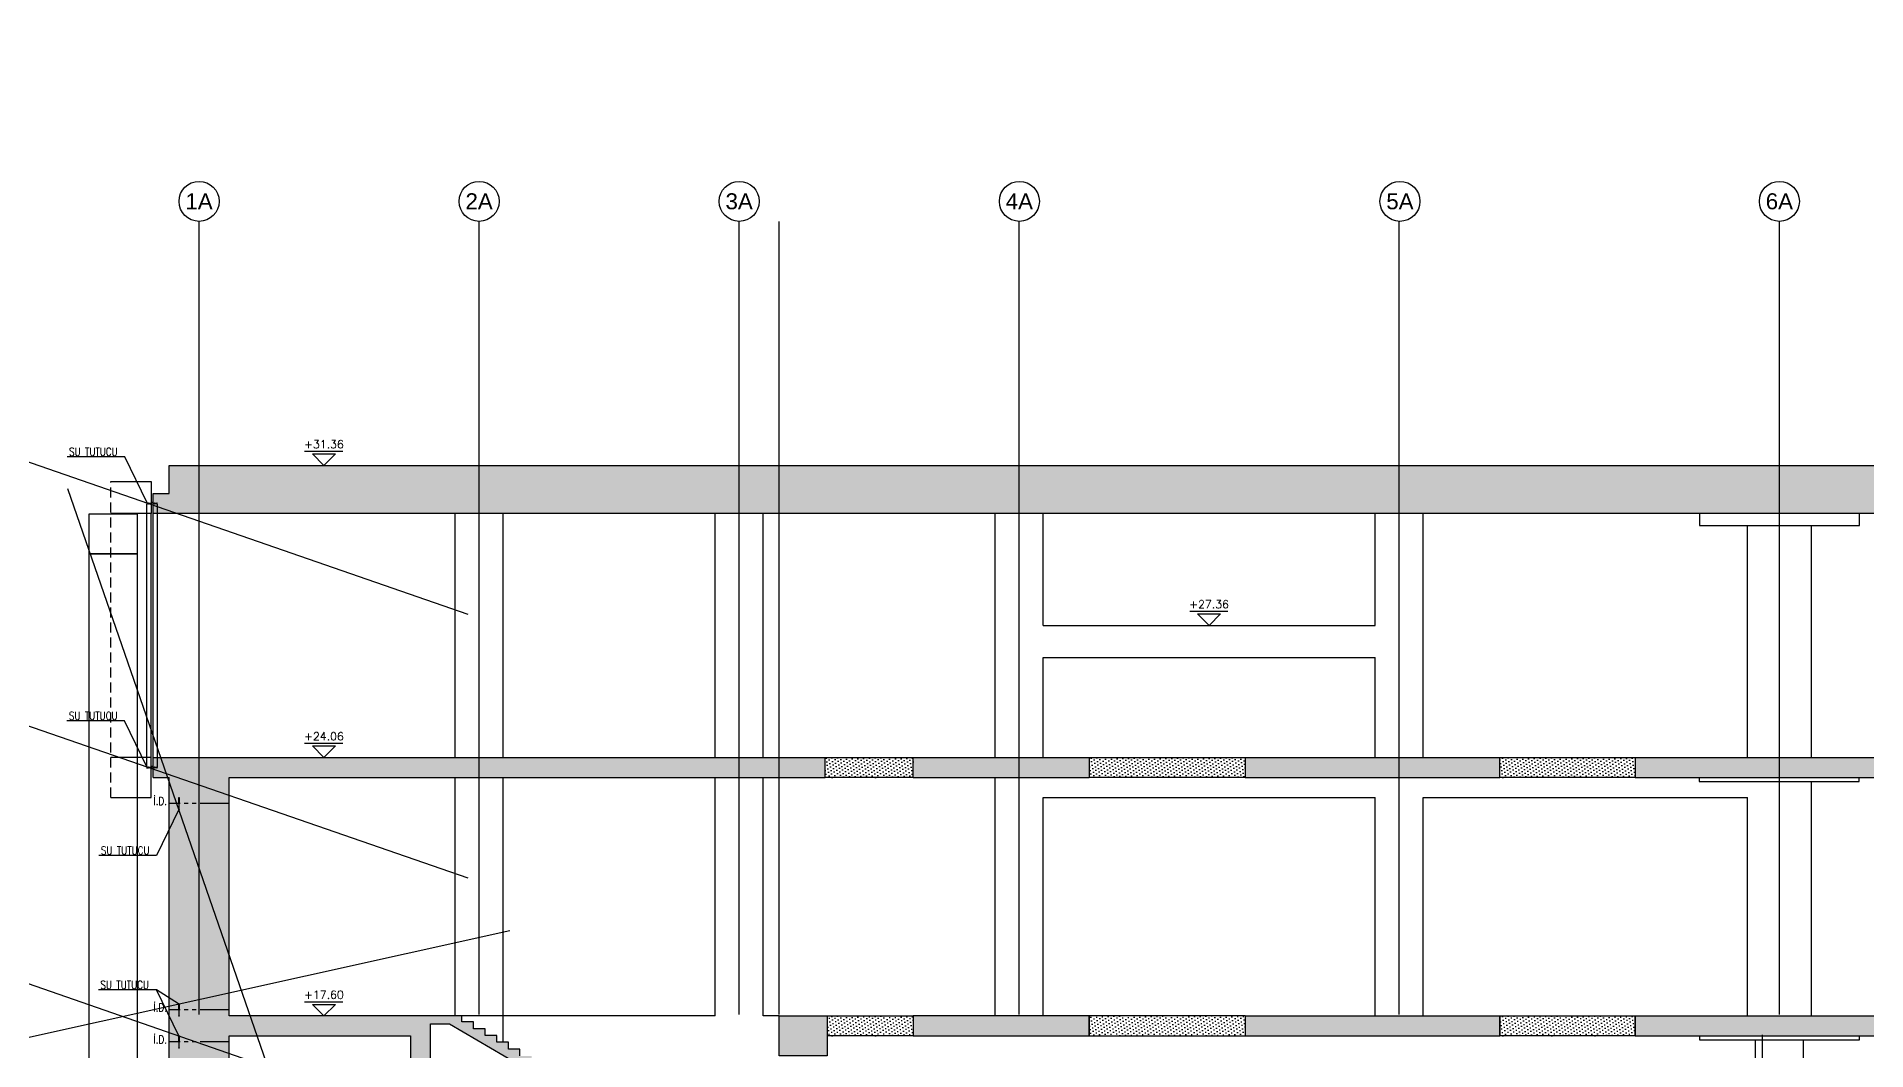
# Model space of a CAD drawing. Header units: millimetres. Extents: x 400408 to 401121, y 4543945 to 4544109.
# Drawn here: x 401039.15 to 401084.88, y 4543982.79 to 4544008.13 of the extents above; entities that cross this region are included whole.
import ezdxf
from ezdxf.enums import TextEntityAlignment as Align

# ---------------------------------------------------------------- set-up
doc = ezdxf.new("R2010")
doc.units = ezdxf.units.MM
for name, pattern in [('ACAD_ISO05W100', [33, 24, -3, 0, -3, 0, -3]), ('AKS', [3, 2.5, -0.25, 0, -0.25]), ('CONTINU', [0]), ('HIDDEN', [0.375, 0.25, -0.125]), ('UUC-ST-KAL-I05-101-U-000$0$ACAD_ISO05W100', [33, 24, -3, 0, -3, 0, -3])]:
    doc.linetypes.add(name, pattern=pattern)
for name, color, linetype in [('aks prota', 2, 'AKS'), ('caks prota', 4, 'Continuous'), ('görünüş prota', 4, 'Continuous'), ('inşaat derzi prota', 11, 'Continuous'), ('kesit prota', 1, 'Continuous'), ('kesit tarama prota', 252, 'Continuous'), ('kolon tarama prota', 252, 'Continuous'), ('kot prota', 4, 'Continuous'), ('merdiven prota', 2, 'Continuous'), ('not yazısı prota', 6, 'Continuous'), ('not çizgisi prota', 4, 'Continuous'), ('PRT-CST-rc_level', 6, 'Continuous'), ('PRT-CST-rc_levermark', 4, 'Continuous'), ('st_s_su tutucu', 2, 'Continuous'), ('st_s_ölçü', 4, 'Continuous'), ('taks prota', 7, 'Continuous'), ('TARAMA', 8, 'Continuous'), ('temel prota', 6, 'Continuous'), ('UUC-ST-KAL-I05-101-U-000$0$st_s_su tutucu', 2, 'Continuous'), ('ölçü prota', 4, 'Continuous')]:
    doc.layers.add(name, color=color, linetype=linetype)
doc.layers.add('PRT-KD-kazik', color=172, linetype='Continuous', lineweight=25)
doc.styles.add('OLCU', font='romanstw.shx')
doc.styles.get("Standard").update_dxf_attribs({"font": 'Arial.ttf'})
doc.styles.add('TAKS', font='Arial Unicode.ttf')
doc.styles.add('TSIMPLEX', font='romanstw.shx')
doc.dimstyles.new('1-100', dxfattribs={"dimscale": 0.5, "dimtxt": 2, "dimasz": 7.5, "dimexe": 3, "dimexo": 5, "dimgap": 5, "dimtad": 3, "dimdec": 1, "dimlfac": 2, "dimzin": 9, "dimdsep": 46, "dimtxsty": 'Standard', "dimblk": 'OBLIQUE', "dimcen": 0.09, "dimclrd": 3, "dimclre": 3, "dimclrt": 1, "dimadec": 3, "dimazin": 0, "dimtfac": 1, "dimtdec": 1, "dimtofl": 0, "dimtmove": 0, "dimatfit": 3, "dimfxl": 4, "dimtolj": 1, "dimtzin": 0, "dimarcsym": 0})
doc.dimstyles.new('1-50', dxfattribs={"dimtxt": 10, "dimasz": 4, "dimexe": 4, "dimexo": 8, "dimgap": 4, "dimtad": 1, "dimdec": 1, "dimrnd": 0.05, "dimzin": 9, "dimdsep": 46, "dimtxsty": 'OLCU', "dimblk1": 'OBLIQUE', "dimblk2": 'OBLIQUE', "dimsah": 1, "dimcen": 2, "dimdle": 4, "dimclrd": 4, "dimclre": 4, "dimclrt": 3, "dimadec": 1, "dimazin": 0, "dimtfac": 1, "dimtdec": 1, "dimtix": 1, "dimtmove": 2, "dimatfit": 3, "dimldrblk": 'OBLIQUE', "dimfxl": 1, "dimtvp": 1, "dimtolj": 1, "dimtzin": 1, "dimarcsym": 0})
pattern_1 = [(36, (400942.52341, 4543652.622844), (-0.014547592, 0.087543451), [0, -0.079375])]

# ---------------------------------------------------------------- blocks, each defined once
blk = doc.blocks.new('KOTK5')
at = {"layer": 'PRT-CST-rc_levermark'}
blk.add_line((217, 160), (-213, 160), dxfattribs=at)
blk.add_lwpolyline([(130, 130), (-130, 130), (0, 0)], close=True, dxfattribs=at)
at = {"layer": 'PRT-CST-rc_level', "style": 'OLCU'}
blk.add_attdef('000.00', text='', height=90, dxfattribs=at).set_placement((0, 193), align=Align.CENTER)
blk = doc.blocks.new('_Oblique')
at = {"layer": 'st_s_ölçü', "lineweight": -2}
blk.add_line((-0.5, -0.5), (0.5, 0.5), dxfattribs=at)
blk = doc.blocks.new('D')
at = {"layer": 'st_s_su tutucu', "linetype": 'CONTINU', "ltscale": 0.2}
for p, q in [((-39987.8, 52508.2), (-39992.6, 52508.2)), ((-39992.6, 52508.2), (-39992.6, 52507.4)), ((-39992.6, 52507.4), (-39990.6, 52506.1)), ((-39990.6, 52506.1), (-39990.6, 52498.5)), ((-39989.8, 52506.1), (-39987.8, 52507.4)), ((-39989.8, 52498.5), (-39989.8, 52506.1)), ((-39987.8, 52507.4), (-39987.8, 52508.2)), ((-39992.6, 52449), (-39990.6, 52450.3)), ((-39992.6, 52448.2), (-39992.6, 52449)), ((-39987.8, 52448.2), (-39992.6, 52448.2)), ((-39990.6, 52478.7), (-39991.9, 52478.7)), ((-39991.9, 52478.7), (-39991.9, 52477.7)), ((-39991.9, 52477.7), (-39990.6, 52477.7)), ((-39990.6, 52498.5), (-39991.5, 52498.5)), ((-39991.5, 52498.5), (-39991.5, 52497.9)), ((-39991.5, 52497.9), (-39990.6, 52497.9)), ((-39990.6, 52488.5), (-39991.5, 52488.5)), ((-39991.5, 52488.5), (-39991.5, 52487.9)), ((-39991.5, 52487.9), (-39990.6, 52487.9)), ((-39991.5, 52467.9), (-39991.5, 52468.5)), ((-39991.5, 52468.5), (-39990.6, 52468.5)), ((-39990.6, 52467.9), (-39991.5, 52467.9)), ((-39991.5, 52457.9), (-39991.5, 52458.5)), ((-39991.5, 52458.5), (-39990.6, 52458.5)), ((-39990.6, 52457.9), (-39991.5, 52457.9)), ((-39990.6, 52497.9), (-39990.6, 52488.5)), ((-39990.6, 52487.9), (-39990.6, 52478.7)), ((-39990.6, 52468.5), (-39990.6, 52477.7)), ((-39990.6, 52458.5), (-39990.6, 52467.9)), ((-39990.6, 52450.3), (-39990.6, 52457.9)), ((-39988.9, 52498.5), (-39989.8, 52498.5)), ((-39989.8, 52488.5), (-39989.8, 52497.9)), ((-39989.8, 52497.9), (-39988.9, 52497.9)), ((-39988.9, 52488.5), (-39989.8, 52488.5)), ((-39989.8, 52478.7), (-39989.8, 52487.9)), ((-39989.8, 52487.9), (-39988.9, 52487.9)), ((-39988.5, 52478.7), (-39989.8, 52478.7)), ((-39989.8, 52477.7), (-39988.5, 52477.7)), ((-39989.8, 52477.7), (-39989.8, 52468.5)), ((-39989.8, 52468.5), (-39988.9, 52468.5)), ((-39988.9, 52467.9), (-39989.8, 52467.9)), ((-39989.8, 52467.9), (-39989.8, 52458.5)), ((-39989.8, 52458.5), (-39988.9, 52458.5)), ((-39988.9, 52457.9), (-39989.8, 52457.9)), ((-39989.8, 52457.9), (-39989.8, 52450.3)), ((-39989.8, 52450.3), (-39987.8, 52449)), ((-39988.9, 52497.9), (-39988.9, 52498.5)), ((-39988.9, 52487.9), (-39988.9, 52488.5)), ((-39988.9, 52468.5), (-39988.9, 52467.9)), ((-39988.9, 52458.5), (-39988.9, 52457.9)), ((-39988.5, 52477.7), (-39988.5, 52478.7)), ((-39987.8, 52449), (-39987.8, 52448.2))]:
    blk.add_line(p, q, dxfattribs=at)
blk = doc.blocks.new('*D80')
at = {"layer": 'Defpoints', "color": 0, "transparency": 16777216}
for p in [(401082.281, 4543968.865), (401082.603, 4543968.865), (401082.603, 4543967.365)]:
    blk.add_point(p, dxfattribs=at)
at = {"layer": 'temel prota', "color": 3, "lineweight": -2, "transparency": 16777216}
for p, q in [((401082.281, 4543968.865), (401082.281, 4543983.181)), ((401082.281, 4543968.865), (401080.781, 4543968.865)), ((401082.281, 4543967.365), (401080.781, 4543967.365)), ((401082.281, 4543967.365), (401082.281, 4543963.615))]:
    blk.add_line(p, q, dxfattribs=at)
at = {"layer": 'temel prota', "color": 3, "lineweight": -2, "transparency": 16777216, "xscale": 3.75, "yscale": 3.75, "zscale": 3.75}
for p, rotation in [((401082.281, 4543968.865), 270), ((401082.281, 4543967.365), 90)]:
    blk.add_blockref('_Oblique', p, dxfattribs=dict(at, rotation=rotation))
at = {"layer": 'temel prota', "color": 1, "transparency": 16777216, "insert": (401079.27, 4543979.773), "char_height": 1, "attachment_point": 5, "rotation": 90}
blk.add_mtext('\\A1;3.0', dxfattribs=at)

msp = doc.modelspace()

# ---------------------------------------------------------------- hatches: boundary and pattern name
at = {"layer": 'kesit tarama prota'}
h = msp.add_hatch(color=256, dxfattribs=at)
h.dxf.hatch_style = 1
h.paths.add_polyline_path([(401042.457, 4543997.415), (401042.457, 4543996.715), (401042.057, 4543996.715), (401042.057, 4543996.215), (401100.526, 4543996.215), (401100.526, 4543997.415)])
h = msp.add_hatch(color=256, dxfattribs=at)
h.dxf.hatch_style = 1
h.paths.add_polyline_path([(401044.457, 4543973.725), (401058.857, 4543973.725), (401058.857, 4543974.325), (401043.957, 4543974.325), (401043.957, 4543983.155), (401048.49, 4543983.155), (401048.49, 4543981.555), (401052.046, 4543981.555), (401064.38, 4543974.325), (401061.057, 4543974.325), (401061.057, 4543973.725), (401063.107, 4543973.725), (401063.107, 4543973.323), (401065.555, 4543973.323), (401065.555, 4543974.325), (401065.369, 4543974.325), (401063.488, 4543975.427), (401063.488, 4543976.335), (401064.344, 4543976.335), (401067.211, 4543974.654), (401067.211, 4543974.324), (401067.075, 4543974.324), (401067.075, 4543973.825), (401079.13, 4543966.865), (401083.203, 4543966.865), (401083.203, 4543968.265), (401085.057, 4543968.265), (401085.057, 4543968.865), (401079.568, 4543968.865), (401079.568, 4543968.665), (401079.268, 4543968.665), (401079.268, 4543969.055), (401078.978, 4543969.055), (401078.978, 4543969.225), (401078.688, 4543969.225), (401078.688, 4543969.395), (401078.398, 4543969.395), (401078.398, 4543969.565), (401078.108, 4543969.565), (401078.108, 4543969.735), (401077.818, 4543969.735), (401077.818, 4543969.905), (401077.528, 4543969.905), (401077.528, 4543970.075), (401077.238, 4543970.075), (401077.238, 4543970.245), (401076.948, 4543970.245), (401076.948, 4543970.415), (401076.658, 4543970.415), (401076.658, 4543970.585), (401076.368, 4543970.585), (401076.368, 4543970.755), (401076.078, 4543970.755), (401076.078, 4543970.925), (401075.788, 4543970.925), (401075.788, 4543971.095), (401075.498, 4543971.095), (401075.498, 4543971.265), (401075.208, 4543971.265), (401075.208, 4543971.435), (401074.008, 4543971.435), (401074.008, 4543971.605), (401073.718, 4543971.605), (401073.718, 4543971.775), (401073.428, 4543971.775), (401073.428, 4543971.945), (401073.138, 4543971.945), (401073.138, 4543972.115), (401072.848, 4543972.115), (401072.848, 4543972.285), (401072.558, 4543972.285), (401072.558, 4543972.455), (401072.268, 4543972.455), (401072.268, 4543972.625), (401071.978, 4543972.625), (401071.978, 4543972.795), (401071.688, 4543972.795), (401071.688, 4543972.965), (401071.398, 4543972.965), (401071.398, 4543973.135), (401071.108, 4543973.135), (401071.108, 4543973.305), (401070.818, 4543973.305), (401070.818, 4543973.475), (401070.528, 4543973.475), (401070.528, 4543973.645), (401070.238, 4543973.645), (401070.238, 4543973.815), (401069.948, 4543973.815), (401069.948, 4543973.985), (401068.748, 4543973.985), (401068.748, 4543974.155), (401068.458, 4543974.155), (401068.458, 4543974.325), (401068.168, 4543974.325), (401068.168, 4543974.495), (401067.878, 4543974.495), (401067.878, 4543974.665), (401067.588, 4543974.665), (401067.588, 4543974.835), (401067.298, 4543974.835), (401067.298, 4543975.005), (401067.008, 4543975.005), (401067.008, 4543975.175), (401066.718, 4543975.175), (401066.718, 4543975.345), (401066.428, 4543975.345), (401066.428, 4543975.515), (401066.138, 4543975.515), (401066.138, 4543975.685), (401065.848, 4543975.685), (401065.848, 4543975.855), (401065.558, 4543975.855), (401065.558, 4543976.025), (401065.268, 4543976.025), (401065.268, 4543976.195), (401064.978, 4543976.195), (401064.978, 4543976.365), (401064.688, 4543976.365), (401064.688, 4543976.535), (401063.488, 4543976.535), (401063.488, 4543976.705), (401063.198, 4543976.705), (401063.198, 4543976.875), (401062.908, 4543976.875), (401062.908, 4543977.045), (401062.618, 4543977.045), (401062.618, 4543977.215), (401062.328, 4543977.215), (401062.328, 4543977.385), (401062.038, 4543977.385), (401062.038, 4543977.555), (401061.748, 4543977.555), (401061.748, 4543977.725), (401061.458, 4543977.725), (401061.458, 4543977.895), (401061.168, 4543977.895), (401061.168, 4543978.065), (401060.878, 4543978.065), (401060.878, 4543978.235), (401060.588, 4543978.235), (401060.588, 4543978.405), (401060.298, 4543978.405), (401060.298, 4543978.575), (401060.008, 4543978.575), (401060.008, 4543978.745), (401059.718, 4543978.745), (401059.718, 4543978.915), (401058.518, 4543978.915), (401058.518, 4543979.085), (401058.228, 4543979.085), (401058.228, 4543979.255), (401057.938, 4543979.255), (401057.938, 4543979.425), (401057.648, 4543979.425), (401057.648, 4543979.595), (401057.358, 4543979.595), (401057.358, 4543979.765), (401057.068, 4543979.765), (401057.068, 4543979.935), (401056.778, 4543979.935), (401056.778, 4543980.105), (401056.488, 4543980.105), (401056.488, 4543980.275), (401056.198, 4543980.275), (401056.198, 4543980.445), (401055.908, 4543980.445), (401055.908, 4543980.615), (401055.618, 4543980.615), (401055.618, 4543980.785), (401055.328, 4543980.785), (401055.328, 4543980.955), (401055.038, 4543980.955), (401055.038, 4543981.125), (401054.748, 4543981.125), (401054.748, 4543981.295), (401053.548, 4543981.295), (401053.548, 4543981.465), (401053.258, 4543981.465), (401053.258, 4543981.635), (401052.968, 4543981.635), (401052.968, 4543981.805), (401052.678, 4543981.805), (401052.678, 4543981.975), (401052.388, 4543981.975), (401052.388, 4543982.145), (401052.098, 4543982.145), (401052.098, 4543982.315), (401051.808, 4543982.315), (401051.808, 4543982.485), (401051.518, 4543982.485), (401051.518, 4543982.655), (401051.228, 4543982.655), (401051.228, 4543982.825), (401050.938, 4543982.825), (401050.938, 4543982.995), (401050.648, 4543982.995), (401050.648, 4543983.165), (401050.358, 4543983.165), (401050.358, 4543983.335), (401050.068, 4543983.335), (401050.068, 4543983.505), (401049.778, 4543983.505), (401049.778, 4543983.655), (401043.957, 4543983.655), (401043.957, 4543989.615), (401058.857, 4543989.615), (401058.857, 4543990.115), (401042.057, 4543990.115), (401042.057, 4543989.615), (401042.457, 4543989.615), (401042.457, 4543958.815), (401058.357, 4543958.815), (401058.357, 4543960.815), (401044.457, 4543960.815), (401044.457, 4543962.445), (401076.799, 4543962.445), (401076.799, 4543960.815), (401077.299, 4543960.815), (401077.299, 4543962.752), (401075.403, 4543963.847), (401075.403, 4543964.605), (401076.259, 4543964.605), (401079.493, 4543962.709), (401079.493, 4543960.815), (401079.793, 4543960.815), (401079.793, 4543962.345), (401080.288, 4543962.345), (401080.288, 4543962.545), (401082.599, 4543962.545), (401082.599, 4543960.815), (401079.857, 4543960.815), (401079.857, 4543958.815), (401084.557, 4543958.815), (401084.557, 4543960.815), (401082.899, 4543960.815), (401082.899, 4543962.445), (401100.526, 4543962.445), (401100.526, 4543962.745), (401080.088, 4543962.745), (401080.088, 4543962.545), (401079.793, 4543962.545), (401079.793, 4543962.935), (401079.503, 4543962.935), (401079.503, 4543963.105), (401079.213, 4543963.105), (401079.213, 4543963.275), (401078.923, 4543963.275), (401078.923, 4543963.445), (401078.633, 4543963.445), (401078.633, 4543963.615), (401078.343, 4543963.615), (401078.343, 4543963.785), (401078.053, 4543963.785), (401078.053, 4543963.955), (401077.763, 4543963.955), (401077.763, 4543964.125), (401077.473, 4543964.125), (401077.473, 4543964.295), (401077.183, 4543964.295), (401077.183, 4543964.465), (401076.893, 4543964.465), (401076.893, 4543964.635), (401076.603, 4543964.635), (401076.603, 4543964.805), (401075.403, 4543964.805), (401075.403, 4543964.975), (401075.113, 4543964.975), (401075.113, 4543965.145), (401074.823, 4543965.145), (401074.823, 4543965.315), (401074.533, 4543965.315), (401074.533, 4543965.485), (401074.243, 4543965.485), (401074.243, 4543965.655), (401073.953, 4543965.655), (401073.953, 4543965.825), (401073.663, 4543965.825), (401073.663, 4543965.995), (401073.373, 4543965.995), (401073.373, 4543966.165), (401073.083, 4543966.165), (401073.083, 4543966.335), (401072.793, 4543966.335), (401072.793, 4543966.505), (401072.503, 4543966.505), (401072.503, 4543966.675), (401072.213, 4543966.675), (401072.213, 4543966.845), (401071.013, 4543966.845), (401071.013, 4543967.015), (401070.723, 4543967.015), (401070.723, 4543967.185), (401070.433, 4543967.185), (401070.433, 4543967.355), (401070.143, 4543967.355), (401070.143, 4543967.525), (401069.853, 4543967.525), (401069.853, 4543967.695), (401069.563, 4543967.695), (401069.563, 4543967.865), (401069.273, 4543967.865), (401069.273, 4543968.035), (401068.983, 4543968.035), (401068.983, 4543968.205), (401068.693, 4543968.205), (401068.693, 4543968.375), (401068.403, 4543968.375), (401068.403, 4543968.545), (401068.113, 4543968.545), (401068.113, 4543968.715), (401067.823, 4543968.715), (401067.823, 4543968.865), (401061.057, 4543968.865), (401061.057, 4543968.265), (401064.857, 4543968.265), (401064.857, 4543966.865), (401069.176, 4543966.865), (401076.312, 4543962.745), (401044.457, 4543962.745), (401044.457, 4543968.265), (401058.857, 4543968.265), (401058.857, 4543968.865), (401044.457, 4543968.865)])
h.paths.add_polyline_path([(401048.99, 4543982.055), (401048.99, 4543983.455), (401049.468, 4543983.455), (401051.856, 4543982.055)], flags=16)
h.paths.add_polyline_path([(401058.518, 4543978.341), (401058.518, 4543978.715), (401059.374, 4543978.715), (401063.188, 4543976.479), (401063.188, 4543975.603)], flags=16)
h.paths.add_polyline_path([(401065.457, 4543968.665), (401067.513, 4543968.665), (401069.31, 4543967.611), (401069.31, 4543967.365), (401065.457, 4543967.365)], flags=16)
h.paths.add_polyline_path([(401068.738, 4543973.442), (401068.738, 4543973.785), (401069.604, 4543973.785), (401073.708, 4543971.379), (401073.708, 4543970.573)], flags=16)
h.paths.add_polyline_path([(401071.013, 4543966.645), (401071.869, 4543966.645), (401075.103, 4543964.749), (401075.103, 4543964.02), (401071.013, 4543966.382)], flags=16)
h.paths.add_polyline_path([(401074.008, 4543971.235), (401074.864, 4543971.235), (401078.968, 4543968.829), (401078.968, 4543967.536), (401074.008, 4543970.399)], flags=16)
h.paths.add_polyline_path([(401079.268, 4543968.465), (401079.768, 4543968.465), (401079.768, 4543968.665), (401082.603, 4543968.665), (401082.603, 4543967.365), (401079.268, 4543967.365)], flags=16)
h = msp.add_hatch(dxfattribs=at)
h.set_pattern_fill('DOTS', color=2, scale=0.05, angle=36)
h.set_pattern_definition(pattern_1)
h.paths.add_polyline_path([(401061.057, 4543990.115), (401058.857, 4543990.115), (401058.857, 4543989.615), (401061.057, 4543989.615)])
h = msp.add_hatch(color=256, dxfattribs=at)
h.dxf.hatch_style = 1
h.paths.add_polyline_path([(401065.457, 4543990.115), (401061.057, 4543990.115), (401061.057, 4543989.615), (401065.457, 4543989.615)])
h = msp.add_hatch(dxfattribs=at)
h.set_pattern_fill('DOTS', color=2, scale=0.05, angle=36)
h.set_pattern_definition(pattern_1)
h.paths.add_polyline_path([(401069.357, 4543990.115), (401065.457, 4543990.115), (401065.457, 4543989.615), (401069.357, 4543989.615)])
h = msp.add_hatch(color=256, dxfattribs=at)
h.dxf.hatch_style = 1
h.paths.add_polyline_path([(401075.719, 4543990.115), (401069.357, 4543990.115), (401069.357, 4543989.615), (401075.719, 4543989.615)])
h = msp.add_hatch(dxfattribs=at)
h.set_pattern_fill('DOTS', color=2, scale=0.05, angle=36)
h.set_pattern_definition([(36, (400942.52341, 4543659.082844), (-0.014547592, 0.087543451), [0, -0.079375])])
h.paths.add_polyline_path([(401079.103, 4543990.115), (401075.719, 4543990.115), (401075.719, 4543989.615), (401079.103, 4543989.615)])
h = msp.add_hatch(color=256, dxfattribs=at)
h.dxf.hatch_style = 1
h.paths.add_polyline_path([(401085.219, 4543990.115), (401079.103, 4543990.115), (401079.103, 4543989.615), (401085.219, 4543989.615)])
h = msp.add_hatch(color=256, dxfattribs=at)
h.dxf.hatch_style = 1
h.paths.add_polyline_path([(401057.707, 4543983.655), (401058.907, 4543983.655), (401058.907, 4543982.655), (401057.707, 4543982.655)])
h.paths.add_polyline_path([(401065.457, 4543983.655), (401061.057, 4543983.655), (401061.057, 4543983.155), (401065.457, 4543983.155)])
h = msp.add_hatch(dxfattribs=at)
h.set_pattern_fill('DOTS', color=2, scale=0.05, angle=36)
h.set_pattern_definition([(36, (400942.52341, 4543646.162844), (-0.014547592, 0.087543451), [0, -0.079375])])
h.paths.add_polyline_path([(401061.057, 4543983.655), (401058.907, 4543983.655), (401058.907, 4543983.155), (401061.057, 4543983.155)])
h = msp.add_hatch(dxfattribs=at)
h.set_pattern_fill('DOTS', color=2, scale=0.05, angle=36)
h.set_pattern_definition(pattern_1)
h.paths.add_polyline_path([(401069.357, 4543983.655), (401065.457, 4543983.655), (401065.457, 4543983.155), (401069.357, 4543983.155)])
h = msp.add_hatch(color=256, dxfattribs=at)
h.dxf.hatch_style = 1
h.paths.add_polyline_path([(401075.719, 4543983.655), (401069.357, 4543983.655), (401069.357, 4543983.155), (401075.719, 4543983.155)])
h = msp.add_hatch(dxfattribs=at)
h.set_pattern_fill('DOTS', color=2, scale=0.05, angle=36)
h.set_pattern_definition(pattern_1)
h.paths.add_polyline_path([(401079.103, 4543983.655), (401075.719, 4543983.655), (401075.719, 4543983.155), (401079.103, 4543983.155)])
h = msp.add_hatch(color=256, dxfattribs=at)
h.dxf.hatch_style = 1
h.paths.add_polyline_path([(401085.219, 4543983.655), (401079.103, 4543983.655), (401079.103, 4543983.155), (401085.219, 4543983.155)])

# ---------------------------------------------------------------- linework, layer by layer
at = {"layer": 'aks prota', "ltscale": 10}
for p, q in [((401043.207, 4543953.593), (401043.207, 4544003.516)), ((401050.207, 4543953.593), (401050.207, 4544003.516)), ((401056.707, 4543953.593), (401056.707, 4544003.516)), ((401057.707, 4543953.593), (401057.707, 4544003.516)), ((401063.707, 4543953.593), (401063.707, 4544003.516)), ((401073.207, 4543953.593), (401073.207, 4544003.516)), ((401082.707, 4543953.593), (401082.707, 4544003.516))]:
    msp.add_line(p, q, dxfattribs=at)
at = {"layer": 'caks prota', "ltscale": 0.05}
for centre in [(401043.207, 4544004.016), (401050.207, 4544004.016), (401056.707, 4544004.016), (401063.71, 4544004.016), (401073.223, 4544004.016), (401082.707, 4544004.016)]:
    msp.add_circle(centre, 0.5, dxfattribs=at)
at = {"layer": 'görünüş prota'}
for p, q in [((401049.607, 4543990.115), (401049.607, 4543996.215)), ((401050.807, 4543990.115), (401050.807, 4543996.215)), ((401056.107, 4543990.115), (401056.107, 4543996.215)), ((401057.307, 4543990.115), (401057.307, 4543996.215)), ((401063.107, 4543990.115), (401063.107, 4543996.215)), ((401064.307, 4543993.416), (401064.307, 4543996.215)), ((401072.607, 4543993.416), (401072.607, 4543996.215)), ((401073.807, 4543990.115), (401073.807, 4543996.215)), ((401081.907, 4543990.115), (401081.907, 4543995.915)), ((401083.507, 4543990.115), (401083.507, 4543995.915)), ((401064.307, 4543990.115), (401064.307, 4543992.616)), ((401072.607, 4543990.115), (401072.607, 4543992.616)), ((401049.607, 4543983.655), (401049.607, 4543989.615)), ((401050.807, 4543982.995), (401050.807, 4543989.615)), ((401056.107, 4543983.655), (401056.107, 4543989.615)), ((401057.307, 4543983.655), (401057.307, 4543989.615)), ((401063.107, 4543983.655), (401063.107, 4543989.615)), ((401083.507, 4543983.655), (401083.507, 4543989.515)), ((401072.607, 4543983.655), (401072.607, 4543989.115)), ((401073.807, 4543983.655), (401073.807, 4543989.115)), ((401081.907, 4543983.655), (401081.907, 4543989.115)), ((401082.106, 4543974.325), (401082.106, 4543983.055)), ((401083.306, 4543974.325), (401083.306, 4543983.055))]:
    msp.add_line(p, q, dxfattribs=at)
for points in [[(401042.057, 4543990.115), (401042.057, 4543996.215)], [(401080.706, 4543996.215), (401080.706, 4543995.915), (401084.706, 4543995.915), (401084.706, 4543996.215)], [(401058.857, 4543990.115), (401061.057, 4543990.115)], [(401065.457, 4543990.115), (401069.357, 4543990.115)], [(401075.719, 4543990.115), (401079.103, 4543990.115)], [(401061.057, 4543989.615), (401058.857, 4543989.615)], [(401069.357, 4543989.615), (401065.457, 4543989.615)], [(401079.103, 4543989.615), (401075.719, 4543989.615)], [(401080.704, 4543989.615), (401080.704, 4543989.515), (401084.704, 4543989.515), (401084.704, 4543989.615)], [(401064.307, 4543983.655), (401064.307, 4543989.115), (401072.607, 4543989.115)], [(401073.807, 4543989.115), (401081.907, 4543989.115)], [(401056.107, 4543983.655), (401049.778, 4543983.655)], [(401057.707, 4543983.655), (401057.307, 4543983.655)], [(401058.907, 4543983.655), (401061.057, 4543983.655)], [(401069.357, 4543983.655), (401065.457, 4543983.655)], [(401075.719, 4543983.655), (401079.103, 4543983.655)], [(401061.057, 4543983.155), (401058.907, 4543983.155)], [(401065.457, 4543983.155), (401069.357, 4543983.155)], [(401079.103, 4543983.155), (401075.719, 4543983.155)], [(401080.706, 4543983.155), (401080.706, 4543983.055), (401084.706, 4543983.055), (401084.706, 4543983.155)]]:
    msp.add_lwpolyline(points, dxfattribs=at)
at = {"layer": 'inşaat derzi prota', "linetype": 'ACAD_ISO05W100', "ltscale": 0.03}
for points in [[(401043.957, 4543988.965), (401042.457, 4543988.965)], [(401043.957, 4543983.805), (401042.457, 4543983.805)], [(401043.957, 4543983.005), (401042.457, 4543983.005)]]:
    msp.add_lwpolyline(points, dxfattribs=at)
at = {"layer": 'kesit prota', "color": 1}
for p, q in [((401042.457, 4543997.415), (401100.526, 4543997.415)), ((401042.057, 4543989.615), (401042.057, 4543990.115)), ((401042.057, 4543990.115), (401058.857, 4543990.115)), ((401061.057, 4543989.615), (401061.057, 4543990.115)), ((401061.057, 4543990.115), (401065.457, 4543990.115)), ((401065.457, 4543990.115), (401065.457, 4543989.615)), ((401069.357, 4543990.115), (401075.719, 4543990.115)), ((401069.357, 4543990.115), (401069.357, 4543989.615)), ((401075.719, 4543989.615), (401075.719, 4543990.115)), ((401079.103, 4543990.115), (401079.103, 4543989.615)), ((401079.103, 4543990.115), (401085.219, 4543990.115)), ((401042.057, 4543989.615), (401042.457, 4543989.615)), ((401042.457, 4543958.815), (401042.457, 4543989.615)), ((401043.957, 4543989.615), (401058.857, 4543989.615)), ((401061.057, 4543989.615), (401065.457, 4543989.615)), ((401069.357, 4543989.615), (401075.719, 4543989.615)), ((401079.103, 4543989.615), (401085.219, 4543989.615)), ((401065.457, 4543983.655), (401065.457, 4543983.155)), ((401069.357, 4543983.655), (401075.719, 4543983.655)), ((401069.357, 4543983.655), (401069.357, 4543983.155)), ((401069.357, 4543983.655), (401069.357, 4543983.155)), ((401075.719, 4543983.155), (401075.719, 4543983.655)), ((401079.103, 4543983.655), (401085.219, 4543983.655)), ((401079.103, 4543983.655), (401079.103, 4543983.155)), ((401069.357, 4543983.155), (401075.719, 4543983.155)), ((401079.103, 4543983.155), (401085.219, 4543983.155))]:
    msp.add_line(p, q, dxfattribs=at)
at = {"layer": 'kesit prota'}
msp.add_line((401058.857, 4543989.615), (401058.857, 4543990.115), dxfattribs=at)
for points in [[(401100.526, 4543996.215), (401042.057, 4543996.215), (401042.057, 4543996.715), (401042.457, 4543996.715), (401042.457, 4543997.415)], [(401065.457, 4543983.655), (401061.057, 4543983.655), (401061.057, 4543983.155), (401065.457, 4543983.155), (401065.457, 4543983.655)]]:
    msp.add_lwpolyline(points, dxfattribs=at)
at = {"layer": 'kesit prota', "color": 1}
for points in [[(401051.228, 4543982.655), (401051.228, 4543982.825), (401050.938, 4543982.825), (401050.938, 4543982.995), (401050.648, 4543982.995), (401050.648, 4543983.165), (401050.358, 4543983.165), (401050.358, 4543983.335), (401050.068, 4543983.335), (401050.068, 4543983.505), (401049.778, 4543983.505), (401049.778, 4543983.655), (401043.957, 4543983.655), (401043.957, 4543989.615)], [(401043.957, 4543974.325), (401043.957, 4543983.155), (401048.49, 4543983.155), (401048.49, 4543981.555), (401052.046, 4543981.555), (401064.38, 4543974.325), (401061.057, 4543974.325), (401061.057, 4543973.725), (401063.107, 4543973.725), (401063.107, 4543973.323), (401065.555, 4543973.323)]]:
    msp.add_lwpolyline(points, dxfattribs=at)
at = {"layer": 'kesit prota'}
for points in [[(401057.707, 4543983.655), (401058.907, 4543983.655), (401058.907, 4543982.655), (401057.707, 4543982.655)], [(401051.856, 4543982.055), (401048.99, 4543982.055), (401048.99, 4543983.455), (401049.468, 4543983.455)]]:
    msp.add_lwpolyline(points, close=True, dxfattribs=at)
at = {"layer": 'kolon tarama prota'}
for points in [[(401041.005, 4543997.015), (401042.007, 4543997.015), (401042.007, 4543996.215), (401041.005, 4543996.215)], [(401042.007, 4543990.115), (401042.007, 4543996.215)], [(401041.005, 4543989.115), (401042.007, 4543989.115), (401042.007, 4543990.115), (401041.005, 4543990.115)]]:
    msp.add_lwpolyline(points, dxfattribs=at)
at = {"layer": 'kolon tarama prota', "linetype": 'HIDDEN'}
msp.add_lwpolyline([(401041.005, 4543989.115), (401041.005, 4543997.015)], dxfattribs=at)
at = {"layer": 'merdiven prota', "color": 5}
for p, q in [((401075.719, 4543983.655), (401075.719, 4543983.155)), ((401079.103, 4543983.155), (401079.103, 4543983.655))]:
    msp.add_line(p, q, dxfattribs=at)
at = {"layer": 'PRT-KD-kazik', "color": 3}
for points in [[(401040.457, 4543996.203), (401041.657, 4543996.203), (401041.657, 4543995.203), (401040.457, 4543995.203)], [(401040.457, 4543995.203), (401041.657, 4543995.203), (401041.657, 4543950.903), (401040.457, 4543950.903)]]:
    msp.add_lwpolyline(points, close=True, dxfattribs=at)
at = {"layer": 'TARAMA'}
msp.add_line((401061.057, 4543983.655), (401061.057, 4543983.155), dxfattribs=at)
at = {"layer": 'UUC-ST-KAL-I05-101-U-000$0$st_s_su tutucu', "linetype": 'UUC-ST-KAL-I05-101-U-000$0$ACAD_ISO05W100', "ltscale": 0.05}
for points in [[(401042.013, 4543996.485, -0.57735), (401042.014, 4543996.487), (401042.049, 4543996.487, -0.57735), (401042.051, 4543996.485), (401042.039, 4543996.464, 0.57735), (401042.041, 4543996.462), (401042.086, 4543996.462), (401042.086, 4543996.456), (401042.09, 4543996.456), (401042.09, 4543996.462), (401042.123, 4543996.462), (401042.123, 4543996.456), (401042.127, 4543996.456), (401042.127, 4543996.462), (401042.148, 4543996.462), (401042.157, 4543996.449), (401042.162, 4543996.449), (401042.162, 4543996.48), (401042.157, 4543996.48), (401042.148, 4543996.467), (401042.127, 4543996.467), (401042.127, 4543996.473), (401042.123, 4543996.473), (401042.123, 4543996.467), (401042.09, 4543996.467), (401042.09, 4543996.473), (401042.086, 4543996.473), (401042.086, 4543996.467), (401042.048, 4543996.467, -0.57735), (401042.047, 4543996.47), (401042.058, 4543996.489, 0.57735), (401042.057, 4543996.492), (401042.007, 4543996.492, 0.57735), (401042.005, 4543996.489), (401042.017, 4543996.469, -0.57735), (401042.015, 4543996.467), (401041.977, 4543996.467), (401041.977, 4543996.473), (401041.973, 4543996.473), (401041.973, 4543996.467), (401041.94, 4543996.467), (401041.94, 4543996.472), (401041.936, 4543996.472), (401041.936, 4543996.467), (401041.916, 4543996.467), (401041.907, 4543996.48), (401041.902, 4543996.479), (401041.902, 4543996.448), (401041.907, 4543996.448), (401041.916, 4543996.461), (401041.936, 4543996.461), (401041.936, 4543996.456), (401041.941, 4543996.456), (401041.941, 4543996.461), (401041.973, 4543996.461), (401041.973, 4543996.456), (401041.977, 4543996.456), (401041.977, 4543996.462), (401042.023, 4543996.462, 0.57735), (401042.025, 4543996.464)], [(401042.013, 4543989.885, -0.57735), (401042.014, 4543989.887), (401042.049, 4543989.887, -0.57735), (401042.051, 4543989.885), (401042.039, 4543989.864, 0.57735), (401042.04, 4543989.862), (401042.086, 4543989.862), (401042.086, 4543989.856), (401042.09, 4543989.856), (401042.09, 4543989.862), (401042.123, 4543989.862), (401042.123, 4543989.856), (401042.127, 4543989.856), (401042.127, 4543989.862), (401042.148, 4543989.862), (401042.157, 4543989.849), (401042.162, 4543989.849), (401042.162, 4543989.88), (401042.157, 4543989.88), (401042.148, 4543989.867), (401042.127, 4543989.867), (401042.127, 4543989.873), (401042.123, 4543989.873), (401042.123, 4543989.867), (401042.09, 4543989.867), (401042.09, 4543989.873), (401042.086, 4543989.873), (401042.086, 4543989.867), (401042.048, 4543989.867, -0.57735), (401042.047, 4543989.87), (401042.058, 4543989.889, 0.57735), (401042.057, 4543989.892), (401042.007, 4543989.892, 0.57735), (401042.005, 4543989.889), (401042.017, 4543989.869, -0.57735), (401042.015, 4543989.867), (401041.977, 4543989.867), (401041.977, 4543989.873), (401041.973, 4543989.873), (401041.973, 4543989.867), (401041.94, 4543989.867), (401041.94, 4543989.872), (401041.936, 4543989.872), (401041.936, 4543989.867), (401041.916, 4543989.867), (401041.907, 4543989.88), (401041.902, 4543989.879), (401041.902, 4543989.848), (401041.907, 4543989.848), (401041.916, 4543989.861), (401041.936, 4543989.861), (401041.936, 4543989.856), (401041.94, 4543989.856), (401041.94, 4543989.861), (401041.973, 4543989.861), (401041.973, 4543989.856), (401041.977, 4543989.856), (401041.977, 4543989.862), (401042.023, 4543989.862, 0.57735), (401042.025, 4543989.864)]]:
    msp.add_lwpolyline(points, format="xyb", close=True, dxfattribs=at)
at = {"layer": 'UUC-ST-KAL-I05-101-U-000$0$st_s_su tutucu', "linetype": 'UUC-ST-KAL-I05-101-U-000$0$ACAD_ISO05W100'}
for points in [[(401041.902, 4543989.879), (401041.902, 4543996.448)], [(401042.162, 4543996.449), (401042.162, 4543989.865)]]:
    msp.add_lwpolyline(points, dxfattribs=at)
at = {"layer": 'ölçü prota'}
for points in [[(401064.307, 4543993.416), (401072.607, 4543993.416)], [(401064.307, 4543992.616), (401072.607, 4543992.616)]]:
    msp.add_lwpolyline(points, dxfattribs=at)

# ---------------------------------------------------------------- block references
at = {"layer": 'kot prota', "linetype": 'CONTINU', "ltscale": 0.1}
ref = msp.add_blockref('KOTK5', (401046.327, 4543997.415), dxfattribs=dict(at, xscale=-0.002222222222222222, yscale=0.002222222222222222, zscale=0.002222222222222222))
ref.add_attrib('000.00', '+31.36', dxfattribs={"layer": 'PRT-CST-rc_level', "height": 0.2, "style": 'OLCU'}).set_placement((401046.327, 4543997.844), align=Align.CENTER)
ref = msp.add_blockref('KOTK5', (401068.451, 4543993.416), dxfattribs=dict(at, xscale=-0.002222222222222222, yscale=0.002222222222222222, zscale=0.002222222222222222))
ref.add_attrib('000.00', '+27.36', dxfattribs={"layer": 'PRT-CST-rc_level', "height": 0.2, "style": 'OLCU'}).set_placement((401068.451, 4543993.845), align=Align.CENTER)
ref = msp.add_blockref('KOTK5', (401046.327, 4543990.115), dxfattribs=dict(at, xscale=-0.002222222222222222, yscale=0.002222222222222222, zscale=0.002222222222222222))
ref.add_attrib('000.00', '+24.06', dxfattribs={"layer": 'PRT-CST-rc_level', "height": 0.2, "style": 'OLCU'}).set_placement((401046.327, 4543990.544), align=Align.CENTER)
ref = msp.add_blockref('KOTK5', (401046.327, 4543983.655), dxfattribs=dict(at, xscale=-0.002222222222222222, yscale=0.002222222222222222, zscale=0.002222222222222222))
ref.add_attrib('000.00', '+17.60', dxfattribs={"layer": 'PRT-CST-rc_level', "height": 0.2, "style": 'OLCU'}).set_placement((401046.327, 4543984.084), align=Align.CENTER)
at = {"layer": 'st_s_ölçü', "xscale": 0.004999999999999998, "yscale": 0.004999999999999998, "zscale": 0.004999999999999998, "rotation": 180}
for p in [(400842.756, 4544251.356), (400842.756, 4544246.196), (400842.756, 4544245.396)]:
    msp.add_blockref('D', p, dxfattribs=at)

# ---------------------------------------------------------------- texts
at = {"layer": 'not yazısı prota', "ltscale": 0.05, "style": 'TSIMPLEX', "width": 0.8}
for p in [(401039.958, 4543997.656), (401039.953, 4543991.057)]:
    msp.add_text('SU TUTUCU', height=0.2, rotation=0, dxfattribs=at).set_placement(p)
for s, p in [('İ.D.', (401042.069, 4543988.926)), ('SU TUTUCU', (401040.753, 4543987.692)), ('SU TUTUCU', (401040.741, 4543984.332)), ('İ.D.', (401042.069, 4543983.766)), ('İ.D.', (401042.069, 4543982.966))]:
    msp.add_text(s, height=0.2, dxfattribs=at).set_placement(p)
at = {"layer": 'taks prota', "style": 'TAKS'}
for s, p in [('1A', (401043.207, 4544004.016)), ('2A', (401050.207, 4544004.016)), ('3A', (401056.707, 4544004.016)), ('4A', (401063.71, 4544004.016)), ('5A', (401073.223, 4544004.016)), ('6A', (401082.707, 4544004.016))]:
    msp.add_text(s, height=0.4, rotation=359.5052, dxfattribs=at).set_placement(p, align=Align.MIDDLE_CENTER)

# ---------------------------------------------------------------- dimensions: what is measured, and where the dimension line sits
at = {"layer": 'temel prota'}
dim = msp.add_linear_dim(base=(401082.281, 4543968.865), p1=(401082.603, 4543967.365), p2=(401082.603, 4543968.865), angle=90, dimstyle='1-100', override={"dimzin": 0, "dimfxl": 0.35, "dimfxlon": 1}, dxfattribs=at)
dim.commit()
dim.dimension.update_dxf_attribs({"geometry": '*D80', "text_midpoint": (401079.27, 4543979.773)})

# ---------------------------------------------------------------- leaders
at = {"layer": 'not çizgisi prota'}
for points in [[(401041.906, 4543996.478), (401041.348, 4543997.628), (401039.909, 4543997.628)], [(401041.902, 4543989.88), (401041.343, 4543991.029), (401039.905, 4543991.029)], [(401042.701, 4543983.155), (401042.143, 4543984.305), (401040.704, 4543984.305)], [(401042.694, 4543983.954), (401042.143, 4543984.305), (401040.692, 4543984.305)], [(401042.701, 4543988.814), (401042.143, 4543987.665), (401040.704, 4543987.665)], [(401042.701, 4543973.825), (401042.143, 4543974.975), (401040.704, 4543974.975)]]:
    msp.add_leader(points, dimstyle='1-50', override={"dimasz": 12, "dimgap": 4, "dimtad": 0}, dxfattribs=at)

doc.saveas('drawing.dxf')
